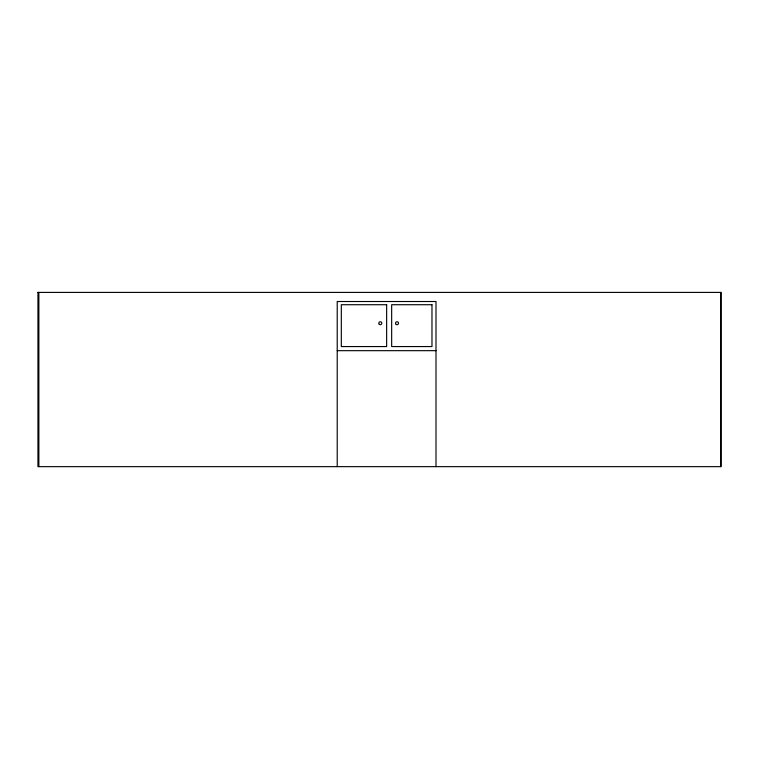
<?xml version="1.0" encoding="UTF-8"?>
<svg xmlns="http://www.w3.org/2000/svg" width="759" height="759" viewBox="0 0 759 759"><rect width="100%" height="100%" fill="white"/><g stroke="black" fill="none" stroke-linecap="round" stroke-linejoin="round"><path stroke-width="1.14" d="M37.95 292.405L721.05 292.405L721.05 466.643L37.95 466.643L37.95 292.357M337.224 350.667L435.998 350.667M720.718 292.405L720.718 466.643M435.998 466.643L435.998 301.513L337.224 301.513L337.224 466.643M38.861 292.405L38.861 466.643M386.644 304.72L341.313 304.72L341.313 346.559L386.644 346.559L386.644 304.72M431.975 304.72L391.663 304.72L391.663 346.559L431.975 346.559L431.975 304.72M396.293 324.51A1.48 1.48 0 0 0 398.513 323.23A1.48 1.48 0 0 0 396.293 321.939A1.48 1.48 0 0 0 396.293 324.51M379.244 324.283A1.49 1.49 0 0 0 381.73 323.609A1.49 1.49 0 0 0 379.908 321.788A1.49 1.49 0 0 0 379.244 324.283"/></g></svg>
